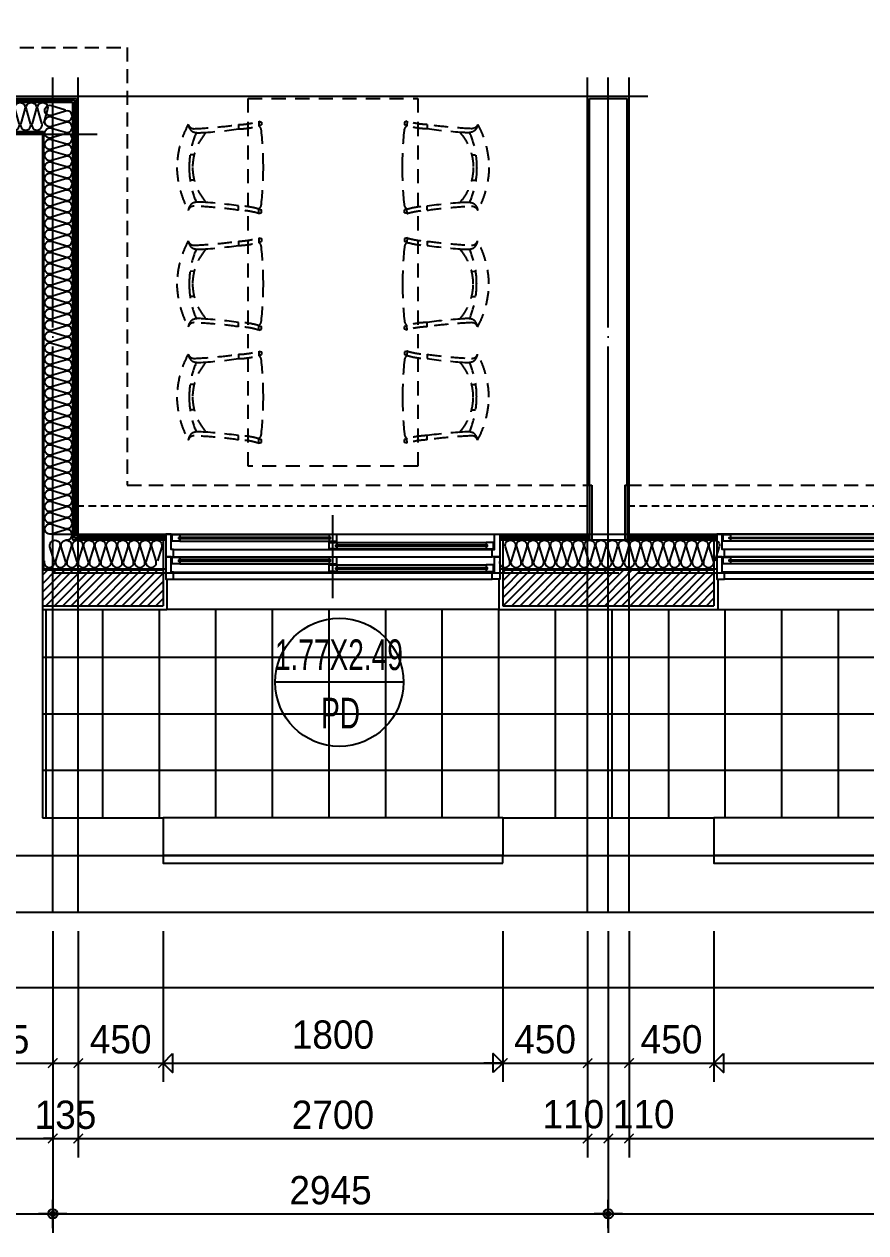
# Model space of a CAD drawing. Header units: millimetres. Extents: x -24416 to 92204, y -190080 to 23760.
# Drawn here: x 21804 to 26266, y -124106 to -117698 of the extents above; entities that cross this region are included whole.
import ezdxf
from ezdxf.enums import TextEntityAlignment as Align

# ---------------------------------------------------------------- set-up
doc = ezdxf.new("R2010")
doc.units = ezdxf.units.MM
doc.header["$LTSCALE"] = 50
for name, pattern in [('AUDIT_D_220706163347-0', [0]), ('CEN', [62, 60, -1, 0, -1]), ('H', [1.3, 0.8, -0.5]), ('HD', [2.5, 1.5, -1]), ('HID', [2.3, 1.5, -0.8])]:
    doc.linetypes.add(name, pattern=pattern)
doc.layers.get('defpoints').update_dxf_attribs({"color": 139})
for name, color, linetype in [('A-창호부호', 4, 'Continuous'), ('A_HAT', 8, 'Continuous'), ('AA-XXXX-DIMS', 7, 'Continuous'), ('ARDM', 7, 'Continuous'), ('CEN_CON', 1, 'CEN'), ('CEN_WALL', 12, 'CEN'), ('CONC', 2, 'Continuous'), ('dan1', 7, 'HID'), ('DIM', 7, 'AUDIT_D_220706163347-0'), ('ELE3_CON', 7, 'Continuous'), ('ELE4', 4, 'Continuous'), ('FIN', 6, 'Continuous'), ('FUR_가구', 8, 'HD'), ('INS', 8, 'Continuous'), ('INSUL', 8, 'Continuous'), ('WAL', 3, 'Continuous'), ('WAL_DRY', 7, 'Continuous'), ('WIN', 4, 'Continuous'), ('X - 단위세대$0$ETC', 6, 'Continuous'), ('바닥타일', 8, 'Continuous'), ('커튼박스', 6, 'Continuous')]:
    doc.layers.add(name, color=color, linetype=linetype)
doc.layers.add('Defpoint', color=135, linetype='Continuous', plot=False)
doc.layers.add('MC', color=135, linetype='Continuous', plot=False)
doc.styles.add('HAUD01', font='Dotum.ttf')
doc.styles.add('맑은고딕', font='malgun.ttf', dxfattribs={"width": 0.9})
doc.dimstyles.new('DIM-50', dxfattribs={"dimscale": 50, "dimtxt": 3, "dimasz": 1, "dimexe": 2, "dimexo": 2, "dimgap": 1, "dimtad": 1, "dimdec": 0, "dimzin": 0, "dimdsep": 46, "dimtxsty": '맑은고딕', "dimblk1": 'DIMDOT', "dimblk2": 'DIMDOT', "dimsah": 1, "dimcen": 0.09, "dimdle": 2, "dimclrd": 7, "dimclre": 7, "dimclrt": 3, "dimadec": 0, "dimazin": 0, "dimtfac": 1, "dimtdec": 0, "dimtix": 1, "dimtmove": 2, "dimatfit": 3, "dimldrblk": 'DIMDOT', "dimfxl": 1, "dimtolj": 1, "dimtzin": 0, "dimarcsym": 0})
doc.dimstyles.new('MCDIM-50', dxfattribs={"dimscale": 50, "dimtxt": 3, "dimasz": 1, "dimexe": 2, "dimexo": 2, "dimgap": 1, "dimtad": 1, "dimdec": 0, "dimzin": 0, "dimdsep": 46, "dimtxsty": '맑은고딕', "dimblk1": 'ARCHTICK', "dimblk2": 'ARCHTICK', "dimsah": 1, "dimcen": 0.09, "dimdle": 2, "dimclrd": 7, "dimclre": 7, "dimclrt": 3, "dimadec": 0, "dimazin": 0, "dimtfac": 1, "dimtdec": 0, "dimtix": 1, "dimtmove": 2, "dimatfit": 3, "dimldrblk": 'ARCHTICK', "dimfxl": 1, "dimtolj": 1, "dimtzin": 0, "dimarcsym": 0})
doc.dimstyles.new('외부100-win', dxfattribs={"dimscale": 50, "dimtxt": 3, "dimasz": 1, "dimexe": 2, "dimexo": 2.5, "dimgap": 1.5, "dimtad": 1, "dimdec": 0, "dimzin": 0, "dimdsep": 46, "dimtxsty": '맑은고딕', "dimblk": 'DO2-2', "dimblk1": 'DO2-2', "dimblk2": 'DIMDOT', "dimcen": 0.09, "dimdle": 2, "dimclrd": 7, "dimclre": 7, "dimclrt": 3, "dimadec": 0, "dimazin": 0, "dimtfac": 1, "dimtdec": 0, "dimtix": 1, "dimtmove": 2, "dimatfit": 3, "dimldrblk": 'DO2-2', "dimfxl": 1, "dimtolj": 1, "dimtzin": 0, "dimarcsym": 0})
pattern_1 = [(45, (-317379.71, -137553.743), (-22.4506403, 22.4506403), [])]

# ---------------------------------------------------------------- blocks, each defined once
blk = doc.blocks.new('A$C4D377245')
at = {"layer": 'A-창호부호'}
blk.add_line((675.4, 345), (14.6, 345), dxfattribs=at)
blk.add_circle((345, 345), 330.4, dxfattribs=at)
blk = doc.blocks.new('WIN_이중창_1800')
at = {"layer": 'Defpoint'}
for p, q in [((-15, 240), (-15, 0)), ((1785, 240), (1785, 0))]:
    blk.add_line(p, q, dxfattribs=at)
at = {"layer": 'WIN'}
blk.add_line((885, -100), (885, 340), dxfattribs=at)
at = {"layer": 'WIN', "color": 8}
for p, q in [((1742, 240), (28, 240)), ((865, 196), (73, 196)), ((1697, 237), (905, 237)), ((1697, 202), (905, 202)), ((1730, 158), (40, 158)), ((865, 161), (73, 161)), ((1730, 120), (40, 120)), ((865, 76), (73, 76)), ((1697, 117), (905, 117)), ((1697, 82), (905, 82)), ((1730, 38), (40, 38)), ((1730, 0), (40, 0)), ((865, 41), (73, 41))]:
    blk.add_line(p, q, dxfattribs=at)
at = {"layer": 'WIN'}
for points in [[(40, 158), (28, 158), (28, 240), (0, 240), (0, 120), (40, 120), (40, 158)], [(73, 175.5), (73, 161), (33, 161), (33, 196), (73, 196), (73, 181.5)], [(905, 216.5), (905, 202), (865, 202), (865, 237), (905, 237), (905, 222.5)], [(865, 175.5), (865, 161), (905, 161), (905, 196), (865, 196), (865, 181.5)], [(1704, 222.5), (1704, 216.5), (898, 216.5), (898, 222.5), (1704, 222.5)], [(1697, 216.5), (1697, 202), (1737, 202), (1737, 237), (1697, 237), (1697, 222.5)], [(1730, 158), (1742, 158), (1742, 240), (1770, 240), (1770, 120), (1730, 120), (1730, 158)], [(872, 181.5), (872, 175.5), (66, 175.5), (66, 181.5), (872, 181.5)], [(40, 38), (28, 38), (28, 120), (0, 120), (0, 0), (40, 0), (40, 38)], [(73, 55.5), (73, 41), (33, 41), (33, 76), (73, 76), (73, 61.5)], [(905, 96.5), (905, 82), (865, 82), (865, 117), (905, 117), (905, 102.5)], [(865, 55.5), (865, 41), (905, 41), (905, 76), (865, 76), (865, 61.5)], [(1704, 102.5), (1704, 96.5), (898, 96.5), (898, 102.5), (1704, 102.5)], [(1697, 96.5), (1697, 82), (1737, 82), (1737, 117), (1697, 117), (1697, 102.5)], [(1730, 38), (1742, 38), (1742, 120), (1770, 120), (1770, 0), (1730, 0), (1730, 38)], [(872, 61.5), (872, 55.5), (66, 55.5), (66, 61.5), (872, 61.5)]]:
    blk.add_lwpolyline(points, dxfattribs=at)
blk = doc.blocks.new('WIN_이중창_3300-2')
at = {"layer": 'Defpoint'}
for p, q in [((-15, 240), (-15, 0)), ((3285, 240), (3285, 0))]:
    blk.add_line(p, q, dxfattribs=at)
at = {"layer": 'WIN'}
for p, q in [((900, -100), (900, 340)), ((2370, -100), (2370, 340))]:
    blk.add_line(p, q, dxfattribs=at)
at = {"layer": 'WIN', "color": 8}
for p, q in [((3242, 240), (28, 240)), ((880, 237), (73, 237)), ((880, 202), (73, 202)), ((2350, 196), (920, 196)), ((3197, 237), (2390, 237)), ((3197, 202), (2390, 202)), ((3230, 158), (40, 158)), ((2350, 161), (920, 161)), ((3230, 120), (40, 120)), ((880, 117), (73, 117)), ((880, 82), (73, 82)), ((2350, 76), (920, 76)), ((3197, 117), (2390, 117)), ((3197, 82), (2390, 82)), ((3230, 38), (40, 38)), ((3230, 0), (40, 0)), ((2350, 41), (920, 41))]:
    blk.add_line(p, q, dxfattribs=at)
at = {"layer": 'WIN'}
for points in [[(40, 158), (28, 158), (28, 240), (0, 240), (0, 120), (40, 120), (40, 158)], [(73, 216.5), (73, 202), (33, 202), (33, 237), (73, 237), (73, 222.5)], [(887, 222.5), (887, 216.5), (66, 216.5), (66, 222.5), (887, 222.5)], [(880, 216.5), (880, 202), (920, 202), (920, 237), (880, 237), (880, 222.5)], [(920, 175.5), (920, 161), (880, 161), (880, 196), (920, 196), (920, 181.5)], [(2390, 216.5), (2390, 202), (2350, 202), (2350, 237), (2390, 237), (2390, 222.5)], [(2350, 175.5), (2350, 161), (2390, 161), (2390, 196), (2350, 196), (2350, 181.5)], [(3204, 222.5), (3204, 216.5), (2383, 216.5), (2383, 222.5), (3204, 222.5)], [(3197, 216.5), (3197, 202), (3237, 202), (3237, 237), (3197, 237), (3197, 222.5)], [(3230, 158), (3242, 158), (3242, 240), (3270, 240), (3270, 120), (3230, 120), (3230, 158)], [(2357, 181.5), (2357, 175.5), (913, 175.5), (913, 181.5), (2357, 181.5)], [(40, 38), (28, 38), (28, 120), (0, 120), (0, 0), (40, 0), (40, 38)], [(73, 96.5), (73, 82), (33, 82), (33, 117), (73, 117), (73, 102.5)], [(887, 102.5), (887, 96.5), (66, 96.5), (66, 102.5), (887, 102.5)], [(880, 96.5), (880, 82), (920, 82), (920, 117), (880, 117), (880, 102.5)], [(920, 55.5), (920, 41), (880, 41), (880, 76), (920, 76), (920, 61.5)], [(2390, 96.5), (2390, 82), (2350, 82), (2350, 117), (2390, 117), (2390, 102.5)], [(2350, 55.5), (2350, 41), (2390, 41), (2390, 76), (2350, 76), (2350, 61.5)], [(3204, 102.5), (3204, 96.5), (2383, 96.5), (2383, 102.5), (3204, 102.5)], [(3197, 96.5), (3197, 82), (3237, 82), (3237, 117), (3197, 117), (3197, 102.5)], [(3230, 38), (3242, 38), (3242, 120), (3270, 120), (3270, 0), (3230, 0), (3230, 38)], [(2357, 61.5), (2357, 55.5), (913, 55.5), (913, 61.5), (2357, 61.5)]]:
    blk.add_lwpolyline(points, dxfattribs=at)
blk = doc.blocks.new('insul1')
blk.add_lwpolyline([(0, 0.25, 1.344031), (0.35, 0.25), (0.2, 0.75, -1.344031), (0.55, 0.75), (0.4, 0.25)], format="xyb")
blk = doc.blocks.new('DongSinsul_1')
at = {"layer": 'INSUL'}
blk.add_lwpolyline([(0, 0.25, 1.34403), (0.35, 0.25), (0.2, 0.75, -1.34403), (0.55, 0.75), (0.4, 0.25)], format="xyb", dxfattribs=at)
blk = doc.blocks.new('식탁-1950x900')
at = {"layer": 'FUR_가구'}
for p, q in [((-393, -121.6), (-379.1, -126)), ((-393, -121.6), (-392.7, -145.4)), ((-379.1, -126), (-379.3, -141)), ((393, -121.6), (379.1, -126)), ((379.1, -126), (379.3, -141)), ((393, -121.6), (392.7, -145.4)), ((-500.1, -139.2), (-499.9, -162.1)), ((-392.7, -144.6), (-379.3, -141)), ((392.7, -144.6), (379.3, -141)), ((500.1, -139.2), (499.9, -162.1)), ((-735.6, -299), (-756.6, -299.2)), ((735.6, -299), (756.6, -299.2)), ((-735.6, -433.1), (-756.6, -432.9)), ((735.6, -433.1), (756.6, -432.9)), ((-500.1, -592.9), (-499.9, -570)), ((500.1, -592.9), (499.9, -570)), ((-393, -610.5), (-392.7, -586.7)), ((-393, -610.5), (-379.1, -606.2)), ((-392.7, -587.5), (-379.3, -591.1)), ((-379.1, -606.2), (-379.3, -591.1)), ((379.1, -606.2), (379.3, -591.1)), ((393, -610.5), (379.1, -606.2)), ((392.7, -587.5), (379.3, -591.1)), ((393, -610.5), (392.7, -586.7)), ((-500.1, -757.1), (-499.9, -780)), ((-393, -739.5), (-379.1, -743.8)), ((-393, -739.5), (-392.7, -763.3)), ((-392.7, -762.5), (-379.3, -758.9)), ((-379.1, -743.8), (-379.3, -758.9)), ((393, -739.5), (379.1, -743.8)), ((379.1, -743.8), (379.3, -758.9)), ((392.7, -762.5), (379.3, -758.9)), ((393, -739.5), (392.7, -763.3)), ((500.1, -757.1), (499.9, -780)), ((-735.6, -916.9), (-756.6, -917.1)), ((735.6, -916.9), (756.6, -917.1)), ((-735.6, -1051), (-756.6, -1050.8)), ((735.6, -1051), (756.6, -1050.8)), ((-500.1, -1210.8), (-499.9, -1187.9)), ((-393, -1228.4), (-392.7, -1204.6)), ((-392.7, -1205.4), (-379.3, -1209)), ((-379.1, -1224), (-379.3, -1209)), ((379.1, -1224), (379.3, -1209)), ((392.7, -1205.4), (379.3, -1209)), ((393, -1228.4), (392.7, -1204.6)), ((500.1, -1210.8), (499.9, -1187.9)), ((-393, -1228.4), (-379.1, -1224)), ((393, -1228.4), (379.1, -1224)), ((-393, -1339.5), (-379.1, -1343.8)), ((-393, -1339.5), (-392.7, -1363.3)), ((-379.1, -1343.8), (-379.3, -1358.9)), ((393, -1339.5), (379.1, -1343.8)), ((379.1, -1343.8), (379.3, -1358.9)), ((393, -1339.5), (392.7, -1363.3)), ((-500.1, -1357.1), (-499.9, -1380)), ((-392.7, -1362.5), (-379.3, -1358.9)), ((392.7, -1362.5), (379.3, -1358.9)), ((500.1, -1357.1), (499.9, -1380)), ((-735.6, -1516.9), (-756.6, -1517.1)), ((735.6, -1516.9), (756.6, -1517.1)), ((-735.6, -1651), (-756.6, -1650.8)), ((735.6, -1651), (756.6, -1650.8)), ((-500.1, -1810.8), (-499.9, -1787.9)), ((500.1, -1810.8), (499.9, -1787.9)), ((-393, -1828.4), (-392.7, -1804.6)), ((-393, -1828.4), (-379.1, -1824)), ((-392.7, -1805.4), (-379.3, -1809)), ((-379.1, -1824), (-379.3, -1809)), ((379.1, -1824), (379.3, -1809)), ((393, -1828.4), (379.1, -1824)), ((392.7, -1805.4), (379.3, -1809)), ((393, -1828.4), (392.7, -1804.6))]:
    blk.add_line(p, q, dxfattribs=at)
blk.add_lwpolyline([(-450, 0), (450, 0), (450, -1950), (-450, -1950)], close=True, dxfattribs=at)
for centre, radius, start, end in [((-510.6, 259.9), 399.2, 271.50557, 287.13357), ((-324.7, -376.8), 502.7, 151.61301, 178.77221), ((-735.8, -128.1), 32.7, 197.29847, 270.53959), ((-715.5, -133.6), 51.6, 184.73657, 233.96327), ((-301.1, -364.6), 460.9, 156.58558, 180.17751), ((-711.1, -94), 88.5, 246.80527, 277.25757), ((-464.2, -367.5), 279.9, 137.91521, 179.69623), ((-839.2, 2261.8), 2424.8, 272.45149, 278.03657), ((-839.2, 2261.8), 2447.5, 273.26257, 277.96657), ((-510.6, 259.9), 422.1, 271.45157, 286.22903), ((-411.8, -172), 32.7, 1.98952, 54.31967), ((-2602.4, -386.7), 2233.9, 0.5286, 5.54351), ((-324.7, -355.3), 502.7, 181.22779, 208.38699), ((-301.1, -367.5), 460.9, 179.82249, 203.41442), ((-464.2, -364.6), 279.9, 180.30377, 222.08479), ((-2602.4, -345.5), 2233.9, 354.45649, 359.4714), ((-735.8, -604), 32.7, 89.46041, 162.70153), ((-715.5, -598.6), 51.6, 126.03673, 175.26343), ((-711.1, -638.2), 88.5, 82.74243, 113.19473), ((-839.2, -2993.9), 2424.8, 81.96343, 87.54851), ((-839.2, -2993.9), 2447.5, 82.03343, 86.73743), ((-510.6, -992), 422.1, 73.77097, 88.54843), ((-411.8, -560.1), 32.7, 305.68033, 358.01048), ((-510.6, -992), 399.2, 72.86643, 88.49443), ((-324.7, -994.7), 502.7, 151.61301, 178.77221), ((-735.8, -746), 32.7, 197.29847, 270.53959), ((-715.5, -751.4), 51.6, 184.73657, 233.96327), ((-839.2, 1643.9), 2424.8, 272.45149, 278.03657), ((-510.6, -358), 399.2, 271.50557, 287.13357), ((-510.6, -358), 422.1, 271.45157, 286.22903), ((-411.8, -789.9), 32.7, 1.98952, 54.31967), ((-301.1, -982.5), 460.9, 156.58558, 180.17751), ((-711.1, -711.8), 88.5, 246.80527, 277.25757), ((-464.2, -985.4), 279.9, 137.91521, 179.69623), ((-839.2, 1643.9), 2447.5, 273.26257, 277.96657), ((-2602.4, -1004.5), 2233.9, 0.5286, 5.54351), ((-324.7, -973.2), 502.7, 181.22779, 208.38699), ((-301.1, -985.4), 460.9, 179.82249, 203.41442), ((-464.2, -982.5), 279.9, 180.30377, 222.08479), ((-2602.4, -963.3), 2233.9, 354.45649, 359.4714), ((-735.8, -1221.9), 32.7, 89.46041, 162.70153), ((-715.5, -1216.4), 51.6, 126.03673, 175.26343), ((-711.1, -1256), 88.5, 82.74243, 113.19473), ((-839.2, -3611.8), 2424.8, 81.96343, 87.54851), ((-839.2, -3611.8), 2447.5, 82.03343, 86.73743), ((-510.6, -1609.9), 399.2, 72.86643, 88.49443), ((-510.6, -1609.9), 422.1, 73.77097, 88.54843), ((-411.8, -1178), 32.7, 305.68033, 358.01048), ((-510.6, -958), 399.2, 271.50557, 287.13357), ((-324.7, -1594.7), 502.7, 151.61301, 178.77221), ((-735.8, -1346), 32.7, 197.29847, 270.53959), ((-715.5, -1351.4), 51.6, 184.73657, 233.96327), ((-301.1, -1582.5), 460.9, 156.58558, 180.17751), ((-711.1, -1311.8), 88.5, 246.80527, 277.25757), ((-464.2, -1585.4), 279.9, 137.91521, 179.69623), ((-839.2, 1043.9), 2424.8, 272.45149, 278.03657), ((-839.2, 1043.9), 2447.5, 273.26257, 277.96657), ((-510.6, -958), 422.1, 271.45157, 286.22903), ((-411.8, -1389.9), 32.7, 1.98952, 54.31967), ((-2602.4, -1604.5), 2233.9, 0.5286, 5.54351), ((-324.7, -1573.2), 502.7, 181.22779, 208.38699), ((-301.1, -1585.4), 460.9, 179.82249, 203.41442), ((-464.2, -1582.5), 279.9, 180.30377, 222.08479), ((-2602.4, -1563.3), 2233.9, 354.45649, 359.4714), ((-735.8, -1821.9), 32.7, 89.46041, 162.70153), ((-715.5, -1816.4), 51.6, 126.03673, 175.26343), ((-711.1, -1856), 88.5, 82.74243, 113.19473), ((-839.2, -4211.8), 2424.8, 81.96343, 87.54851), ((-839.2, -4211.8), 2447.5, 82.03343, 86.73743), ((-510.6, -2209.9), 422.1, 73.77097, 88.54843), ((-411.8, -1778), 32.7, 305.68033, 358.01048), ((-510.6, -2209.9), 399.2, 72.86643, 88.49443)]:
    blk.add_arc(centre, radius, start, end, dxfattribs=at)
at = {"layer": 'FUR_가구', "extrusion": (0, 0, -1)}
for centre, major_axis, start_param, end_param in [((510.6, 259.9), (-391.6, 77.3), 4.543868, 4.816628), ((2602.4, -386.7), (-1579.6, 1579.6), 5.507013, 5.59454), ((411.8, -172), (-23.1, 23.1), 5.532511, 6.445844), ((510.6, 259.9), (-418.1, 57.7), 4.600712, 4.858628), ((839.2, 2261.8), (261.2, 2433.5), 3.0916, 3.173701), ((839.2, 2261.8), (308.9, 2405.1), 3.056625, 3.154103), ((464.2, -367.5), (197.9, 197.9), 0.05088, 0.780096), ((711.1, -94), (-62.6, 62.6), 3.522166, 4.053659), ((301.1, -364.6), (447.5, 110.4), -0.166893, 0.244864), ((735.8, -128.1), (-23.1, 23.1), 2.65811, 3.936408), ((715.5, -133.6), (-36.5, 36.5), 2.438863, 3.298031), ((324.7, -376.8), (355.5, 355.5), 0.289952, 0.763969), ((2602.4, -345.5), (-114, 2231), 4.666674, 4.7542), ((464.2, -364.6), (197.9, 197.9), 0.7907, 1.519916), ((301.1, -367.5), (-450.7, 96.7), 2.927084, 3.338841), ((324.7, -355.3), (-355.5, 355.5), 2.377624, 2.851641), ((411.8, -560.1), (-23.1, 23.1), 4.54973, 5.463063), ((510.6, -992), (410.7, 97.2), 4.661547, 4.919462), ((839.2, -2993.9), (-321.8, 2426.3), -0.007165, 0.074936), ((839.2, -2993.9), (-242.6, 2412.6), -0.040038, 0.05744), ((711.1, -638.2), (62.6, 62.6), -0.912067, -0.380574), ((735.8, -604), (23.1, 23.1), -0.794816, 0.483483), ((715.5, -598.6), (-36.5, 36.5), 1.414358, 2.273526), ((510.6, -992), (392, 75.2), 4.602977, 4.875737)]:
    blk.add_ellipse(centre, major_axis=major_axis, ratio=1, start_param=start_param, end_param=end_param, dxfattribs=at)
at = {"layer": 'FUR_가구'}
for centre, major_axis, start_param, end_param in [((411.8, -789.9), (23.1, 23.1), 1.408137, 2.321471), ((510.6, -358), (-410.7, 97.2), 1.519954, 1.777869), ((510.6, -358), (-392, 75.2), 1.461384, 1.734144), ((839.2, 1643.9), (242.6, 2412.6), 3.101555, 3.199033), ((735.8, -746), (-23.1, 23.1), 2.346777, 3.625076), ((715.5, -751.4), (36.5, 36.5), 4.55595, 5.415118), ((324.7, -994.7), (355.5, 355.5), 5.519216, 5.993234), ((2602.4, -1004.5), (114, 2231), 1.525081, 1.612608), ((839.2, 1643.9), (321.8, 2426.3), 3.134428, 3.216528), ((464.2, -985.4), (-197.9, 197.9), 3.932293, 4.661509), ((711.1, -711.8), (-62.6, 62.6), 2.229526, 2.761019), ((301.1, -982.5), (450.7, 96.7), -0.214508, 0.197248), ((2602.4, -963.3), (1579.6, 1579.6), 2.36542, 2.452947), ((464.2, -982.5), (-197.9, 197.9), 3.192473, 3.921689), ((301.1, -985.4), (-447.5, 110.4), 2.9747, 3.386457), ((324.7, -973.2), (-355.5, 355.5), 3.431544, 3.905562), ((411.8, -1178), (23.1, 23.1), 2.390918, 3.304252), ((510.6, -1609.9), (418.1, 57.7), 1.45912, 1.717035), ((510.6, -1609.9), (391.6, 77.3), 1.402276, 1.675036), ((839.2, -3611.8), (-261.2, 2433.5), -0.049992, 0.032108), ((839.2, -3611.8), (-308.9, 2405.1), -0.084967, 0.012511), ((711.1, -1256), (62.6, 62.6), 0.380574, 0.912067), ((735.8, -1221.9), (23.1, 23.1), 5.799702, 7.078001), ((715.5, -1216.4), (36.5, 36.5), 5.580456, 6.439624), ((510.6, -958), (-392, 75.2), 1.461384, 1.734144), ((2602.4, -1604.5), (114, 2231), 1.525081, 1.612608), ((411.8, -1389.9), (23.1, 23.1), 1.408137, 2.321471), ((510.6, -958), (-410.7, 97.2), 1.519954, 1.777869), ((839.2, 1043.9), (321.8, 2426.3), 3.134428, 3.216528), ((839.2, 1043.9), (242.6, 2412.6), 3.101555, 3.199033), ((464.2, -1585.4), (-197.9, 197.9), 3.932293, 4.661509), ((711.1, -1311.8), (-62.6, 62.6), 2.229526, 2.761019), ((301.1, -1582.5), (450.7, 96.7), -0.214508, 0.197248), ((735.8, -1346), (-23.1, 23.1), 2.346777, 3.625076), ((715.5, -1351.4), (36.5, 36.5), 4.55595, 5.415118), ((324.7, -1594.7), (355.5, 355.5), 5.519216, 5.993234), ((2602.4, -1563.3), (1579.6, 1579.6), 2.36542, 2.452947), ((464.2, -1582.5), (-197.9, 197.9), 3.192473, 3.921689), ((301.1, -1585.4), (-447.5, 110.4), 2.9747, 3.386457), ((324.7, -1573.2), (-355.5, 355.5), 3.431544, 3.905562), ((411.8, -1778), (23.1, 23.1), 2.390918, 3.304252), ((510.6, -2209.9), (418.1, 57.7), 1.45912, 1.717035), ((839.2, -4211.8), (-261.2, 2433.5), -0.049992, 0.032108), ((839.2, -4211.8), (-308.9, 2405.1), -0.084967, 0.012511), ((711.1, -1856), (62.6, 62.6), 0.380574, 0.912067), ((735.8, -1821.9), (23.1, 23.1), 5.799702, 7.078001), ((715.5, -1816.4), (36.5, 36.5), 5.580456, 6.439624), ((510.6, -2209.9), (391.6, 77.3), 1.402276, 1.675036)]:
    blk.add_ellipse(centre, major_axis=major_axis, ratio=1, start_param=start_param, end_param=end_param, dxfattribs=at)
blk = doc.blocks.new('U-121A(기본)', base_point=(-97042.6, -98978.4))
at = {"layer": 'A_HAT'}
h = blk.add_hatch(dxfattribs=at)
h.set_pattern_fill('ANSI31', color=256, scale=10, style=0)
h.set_pattern_definition(pattern_1)
h.paths.add_polyline_path([(-108307.6, -97463.4), (-108307.6, -97653.4), (-107667.6, -97653.4), (-107667.6, -97463.4)])
h = blk.add_hatch(dxfattribs=at)
h.set_pattern_fill('ANSI31', color=256, scale=10, style=0)
h.set_pattern_definition(pattern_1)
h.paths.add_polyline_path([(-105307.6, -97463.4), (-105867.6, -97463.4), (-105867.6, -97653.4), (-105307.6, -97653.4)])
h.paths.add_polyline_path([(-104747.6, -97463.4), (-105307.6, -97463.4), (-105307.6, -97653.4), (-104747.6, -97653.4)])
at = {"layer": '바닥타일'}
h = blk.add_hatch(dxfattribs=at)
h.set_pattern_fill('_USER', color=256, scale=300, double=1, pattern_type=0)
h.set_pattern_definition([(0, (-317379.7, -137553.74), (0, 300), []), (90, (-317379.7, -137553.74), (-300, 2e-14), [])])
h.paths.add_polyline_path([(-98952.6, -98778.4), (-98952.6, -97498.4), (-100597.6, -97498.4), (-100597.6, -97673.4), (-108307.6, -97673.4), (-108307.6, -98778.4)])
at = {"layer": 'CEN_CON'}
for p, q in [((-105307.6, -99278.4), (-105307.6, -94853.4)), ((-111072.6, -98978.4), (-96437.6, -98978.4))]:
    blk.add_line(p, q, dxfattribs=at)
at = {"layer": 'CEN_WALL'}
for p, q in [((-108252.6, -99278.4), (-108252.6, -94853.4)), ((-111672.6, -95153.4), (-108017.6, -95153.4)), ((-108252.6, -97478.4), (-100677.6, -97478.4))]:
    blk.add_line(p, q, dxfattribs=at)
at = {"layer": 'CONC'}
for p, q in [((-105407.6, -97013.4), (-105407.6, -94963.4)), ((-105407.6, -94963.4), (-105207.6, -94963.4)), ((-105207.6, -97013.4), (-105207.6, -94963.4)), ((-108827.6, -95143.4), (-108307.6, -95143.4)), ((-108307.6, -95143.4), (-108307.6, -98778.4)), ((-105407.6, -97013.4), (-105394.6, -97013.4)), ((-105394.6, -97013.4), (-105394.6, -97303.4)), ((-105220.6, -97013.4), (-105220.6, -97303.4)), ((-105220.6, -97013.4), (-105207.6, -97013.4)), ((-105394.6, -97303.4), (-105220.6, -97303.4)), ((-108307.6, -98778.4), (-107667.6, -98778.4)), ((-107667.6, -98778.4), (-107667.6, -98978.4)), ((-105867.6, -98778.4), (-104747.6, -98778.4)), ((-105867.6, -98778.4), (-105867.6, -98978.4)), ((-104747.6, -98778.4), (-104747.6, -98978.4)), ((-108507.6, -98978.4), (-107667.6, -98978.4)), ((-105867.6, -98978.4), (-104747.6, -98978.4))]:
    blk.add_line(p, q, dxfattribs=at)
at = {"layer": 'dan1'}
for points in [[(-111647.6, -94693.4), (-107857.6, -94693.4), (-107857.6, -97013.4), (-105407.6, -97013.4)], [(-105207.6, -97013.4), (-101257.6, -97013.4), (-101257.6, -96838.4), (-100987.6, -96838.4)]]:
    blk.add_lwpolyline(points, dxfattribs=at)
at = {"layer": 'ELE3_CON'}
for p, q in [((-105867.6, -98778.4), (-107667.6, -98778.4)), ((-101447.6, -98778.4), (-104747.6, -98778.4))]:
    blk.add_line(p, q, dxfattribs=at)
at = {"layer": 'ELE4'}
for p, q in [((-105887.6, -97673.4), (-107647.6, -97673.4)), ((-104727.6, -97673.4), (-101467.6, -97673.4))]:
    blk.add_line(p, q, dxfattribs=at)
at = {"layer": 'FIN'}
for p, q in [((-107647.6, -97513.4), (-107647.6, -97673.4)), ((-105887.6, -97513.4), (-105887.6, -97673.4)), ((-104727.6, -97513.4), (-104727.6, -97673.4)), ((-108307.6, -97673.4), (-107647.6, -97673.4)), ((-105887.6, -97673.4), (-104727.6, -97673.4))]:
    blk.add_line(p, q, dxfattribs=at)
at = {"layer": 'INS'}
for p, q in [((-108842.6, -94983.4), (-108252.6, -94983.4)), ((-108252.6, -94983.4), (-108147.6, -94983.4)), ((-108147.6, -94983.4), (-108147.6, -97303.4)), ((-108842.6, -95138.4), (-108302.6, -95138.4)), ((-108302.6, -95138.4), (-108302.6, -97458.4)), ((-105407.6, -97013.4), (-105407.6, -97303.4)), ((-105207.6, -97013.4), (-105207.6, -97303.4)), ((-108147.6, -97303.4), (-107652.6, -97303.4)), ((-105882.6, -97303.4), (-105407.6, -97303.4)), ((-105407.6, -97303.4), (-105394.6, -97303.4)), ((-105207.6, -97303.4), (-105220.6, -97303.4)), ((-105207.6, -97303.4), (-104732.6, -97303.4)), ((-108302.6, -97458.4), (-107652.6, -97458.4)), ((-105882.6, -97458.4), (-104732.6, -97458.4))]:
    blk.add_line(p, q, dxfattribs=at)
at = {"layer": 'MC'}
for p, q in [((-108117.6, -99278.4), (-108117.6, -94853.4)), ((-105417.6, -99278.4), (-105417.6, -94853.4)), ((-105197.6, -99278.4), (-105197.6, -94853.4)), ((-105097.6, -94953.4), (-111072.6, -94953.4)), ((-108252.6, -97273.4), (-100677.6, -97273.4))]:
    blk.add_line(p, q, dxfattribs=at)
at = {"layer": 'WAL'}
for p, q in [((-108307.6, -97463.4), (-107667.6, -97463.4)), ((-107667.6, -97463.4), (-107667.6, -97653.4)), ((-105867.6, -97463.4), (-104747.6, -97463.4)), ((-105867.6, -97463.4), (-105867.6, -97653.4)), ((-104747.6, -97463.4), (-104747.6, -97653.4)), ((-108307.6, -97653.4), (-107667.6, -97653.4)), ((-105867.6, -97653.4), (-104747.6, -97653.4))]:
    blk.add_line(p, q, dxfattribs=at)
at = {"layer": 'WAL_DRY'}
for p, q in [((-108842.6, -94963.4), (-108127.6, -94963.4)), ((-108127.6, -94963.4), (-108127.6, -97283.4)), ((-108842.6, -94973.4), (-108137.6, -94973.4)), ((-108137.6, -94973.4), (-108137.6, -97293.4)), ((-108137.6, -97293.4), (-107652.6, -97293.4)), ((-108127.6, -97283.4), (-107652.6, -97283.4)), ((-105882.6, -97283.4), (-105407.6, -97283.4)), ((-105882.6, -97293.4), (-105407.6, -97293.4)), ((-105207.6, -97283.4), (-104732.6, -97283.4)), ((-105207.6, -97293.4), (-104732.6, -97293.4))]:
    blk.add_line(p, q, dxfattribs=at)
at = {"layer": 'X - 단위세대$0$ETC'}
for points in [[(-105867.6, -99018.4), (-105867.6, -98978.4), (-107667.6, -98978.4), (-107667.6, -99018.4), (-105867.6, -99018.4)], [(-101447.6, -99018.4), (-101447.6, -98978.4), (-104747.6, -98978.4), (-104747.6, -99018.4), (-101447.6, -99018.4)]]:
    blk.add_lwpolyline(points, dxfattribs=at)
at = {"layer": '커튼박스', "linetype": 'H'}
for p, q in [((-108127.6, -97123.4), (-105407.6, -97123.4)), ((-105207.6, -97123.4), (-100987.6, -97123.4))]:
    blk.add_line(p, q, dxfattribs=at)
at = {"layer": 'FUR_가구'}
blk.add_blockref('식탁-1950x900', (-106767.6, -94963.4), dxfattribs=at)
at = {"layer": 'INS', "xscale": 150.0000000000002, "yscale": 150.0000000000002, "zscale": 150.0000000000002, "rotation": 90, "row_count": 1, "column_count": 38, "row_spacing": -4.733165431326071e-30, "column_spacing": 60.00000000000009}
blk.add_blockref('insul1', (-108147.6, -97303.4), dxfattribs=at)
at = {"layer": 'INS', "xscale": 150, "yscale": 150, "zscale": 150, "row_count": 1, "row_spacing": 0, "column_spacing": 60}
for p, column_count in [((-108297.6, -97453.4), 10), ((-105882.6, -97453.4), 19)]:
    blk.add_blockref('insul1', p, dxfattribs=dict(at, column_count=column_count))
at = {"layer": 'INSUL', "xscale": 150, "yscale": 150, "zscale": 150, "row_count": 1, "column_count": 9, "row_spacing": 1, "column_spacing": 60}
blk.add_blockref('DongSinsul_1', (-108842.6, -95133.4), dxfattribs=at)
at = {"layer": 'WIN', "xscale": -1}
blk.add_blockref('WIN_이중창_1800', (-105882.6, -97513.4), dxfattribs=at)
at = {"layer": 'WIN'}
blk.add_blockref('WIN_이중창_3300-2', (-104732.6, -97513.4), dxfattribs=at)
blk = doc.blocks.new('_ArchTick')
at = {"color": 0, "linetype": 'ByBlock', "const_width": 0.15}
blk.add_lwpolyline([(-0.5, -0.5), (0.5, 0.5)], dxfattribs=at)
blk = doc.blocks.new('*D150')
at = {"layer": 'defpoints', "color": 0, "linetype": 'ByBlock', "transparency": 16777216}
for p in [(21380.6, -146165.9), (21955.6, -146165.9), (21955.6, -146965.9)]:
    blk.add_point(p, dxfattribs=at)
at = {"layer": 'DIM', "color": 7, "linetype": 'ByBlock', "lineweight": -2, "transparency": 16777216}
for p, q in [((21380.6, -146265.9), (21380.6, -147065.9)), ((21955.6, -146265.9), (21955.6, -147065.9)), ((21280.6, -146965.9), (22055.6, -146965.9))]:
    blk.add_line(p, q, dxfattribs=at)
at = {"layer": 'DIM', "color": 7, "linetype": 'ByBlock', "lineweight": -2, "transparency": 16777216, "xscale": 50, "yscale": 50, "zscale": 50, "rotation": 180}
blk.add_blockref('_ArchTick', (21380.6, -146965.9), dxfattribs=at)
at = {"layer": 'DIM', "color": 7, "linetype": 'ByBlock', "lineweight": -2, "transparency": 16777216, "xscale": 50, "yscale": 50, "zscale": 50}
blk.add_blockref('_ArchTick', (21955.6, -146965.9), dxfattribs=at)
at = {"layer": 'DIM', "color": 3, "linetype": 'ByBlock', "transparency": 16777216, "insert": (21668.1, -146840.8), "char_height": 150, "attachment_point": 5, "style": 'HAUD01'}
blk.add_mtext('\\A1;575', dxfattribs=at)
blk = doc.blocks.new('DIMDOT')
at = {"layer": 'AA-XXXX-DIMS'}
for p, q in [((0, -1.5), (0, 1.5)), ((-1.5, 0), (1.5, 0))]:
    blk.add_line(p, q, dxfattribs=at)
for radius in [0.5, 0.25]:
    blk.add_circle((0, 0), radius, dxfattribs=at)
blk = doc.blocks.new('*D704')
at = {"layer": 'defpoints', "color": 0, "transparency": 16777216}
for p in [(19135.6, -146165.9), (21955.6, -146165.9), (21955.6, -147765.9)]:
    blk.add_point(p, dxfattribs=at)
at = {"layer": 'DIM', "color": 7, "lineweight": -2, "transparency": 16777216}
for p, q in [((19135.6, -146265.9), (19135.6, -147865.9)), ((21955.6, -146265.9), (21955.6, -147865.9)), ((19185.6, -147765.9), (21905.6, -147765.9))]:
    blk.add_line(p, q, dxfattribs=at)
at = {"layer": 'DIM', "color": 7, "lineweight": -2, "transparency": 16777216, "xscale": 50, "yscale": 50, "zscale": 50, "rotation": 180}
blk.add_blockref('DIMDOT', (19135.6, -147765.9), dxfattribs=at)
at = {"layer": 'DIM', "color": 7, "lineweight": -2, "transparency": 16777216, "xscale": 50, "yscale": 50, "zscale": 50}
blk.add_blockref('DIMDOT', (21955.6, -147765.9), dxfattribs=at)
at = {"layer": 'DIM', "color": 3, "transparency": 16777216, "insert": (20545.6, -147640.8), "char_height": 150, "attachment_point": 5, "style": 'HAUD01'}
blk.add_mtext('\\A1;2820', dxfattribs=at)
blk = doc.blocks.new('*D705')
at = {"layer": 'defpoints', "color": 0, "transparency": 16777216}
for p in [(21955.6, -146165.9), (24900.6, -146165.9), (24900.6, -147765.9)]:
    blk.add_point(p, dxfattribs=at)
at = {"layer": 'DIM', "color": 7, "lineweight": -2, "transparency": 16777216}
for p, q in [((21955.6, -146265.9), (21955.6, -147865.9)), ((24900.6, -146265.9), (24900.6, -147865.9)), ((22005.6, -147765.9), (24850.6, -147765.9))]:
    blk.add_line(p, q, dxfattribs=at)
at = {"layer": 'DIM', "color": 7, "lineweight": -2, "transparency": 16777216, "xscale": 50, "yscale": 50, "zscale": 50, "rotation": 180}
blk.add_blockref('DIMDOT', (21955.6, -147765.9), dxfattribs=at)
at = {"layer": 'DIM', "color": 7, "lineweight": -2, "transparency": 16777216, "xscale": 50, "yscale": 50, "zscale": 50}
blk.add_blockref('DIMDOT', (24900.6, -147765.9), dxfattribs=at)
at = {"layer": 'DIM', "color": 3, "transparency": 16777216, "insert": (23428.1, -147640.8), "char_height": 150, "attachment_point": 5, "style": 'HAUD01'}
blk.add_mtext('\\A1;2945', dxfattribs=at)
blk = doc.blocks.new('*D706')
at = {"layer": 'defpoints', "color": 0, "transparency": 16777216}
for p in [(24900.6, -146165.9), (29320.6, -146165.9), (29320.6, -147765.9)]:
    blk.add_point(p, dxfattribs=at)
at = {"layer": 'DIM', "color": 7, "lineweight": -2, "transparency": 16777216}
for p, q in [((24900.6, -146265.9), (24900.6, -147865.9)), ((29320.6, -146265.9), (29320.6, -147865.9)), ((24950.6, -147765.9), (29270.6, -147765.9))]:
    blk.add_line(p, q, dxfattribs=at)
at = {"layer": 'DIM', "color": 7, "lineweight": -2, "transparency": 16777216, "xscale": 50, "yscale": 50, "zscale": 50, "rotation": 180}
blk.add_blockref('DIMDOT', (24900.6, -147765.9), dxfattribs=at)
at = {"layer": 'DIM', "color": 7, "lineweight": -2, "transparency": 16777216, "xscale": 50, "yscale": 50, "zscale": 50}
blk.add_blockref('DIMDOT', (29320.6, -147765.9), dxfattribs=at)
at = {"layer": 'DIM', "color": 3, "transparency": 16777216, "insert": (27110.6, -147640.8), "char_height": 150, "attachment_point": 5, "style": 'HAUD01'}
blk.add_mtext('\\A1;4420', dxfattribs=at)
blk = doc.blocks.new('*D718')
at = {"layer": 'defpoints', "color": 0, "linetype": 'ByBlock', "transparency": 16777216}
for p in [(21955.6, -146165.9), (22090.6, -146165.9), (22090.6, -147365.9)]:
    blk.add_point(p, dxfattribs=at)
at = {"layer": 'DIM', "color": 7, "linetype": 'ByBlock', "lineweight": -2, "transparency": 16777216}
for p, q in [((21955.6, -146265.9), (21955.6, -147465.9)), ((22090.6, -146265.9), (22090.6, -147465.9)), ((21955.6, -147365.9), (21905.6, -147365.9)), ((21955.6, -147365.9), (22090.6, -147365.9)), ((22090.6, -147365.9), (22140.6, -147365.9))]:
    blk.add_line(p, q, dxfattribs=at)
at = {"layer": 'DIM', "color": 7, "linetype": 'ByBlock', "lineweight": -2, "transparency": 16777216, "xscale": 50, "yscale": 50, "zscale": 50}
blk.add_blockref('_ArchTick', (21955.6, -147365.9), dxfattribs=at)
at = {"layer": 'DIM', "color": 7, "linetype": 'ByBlock', "lineweight": -2, "transparency": 16777216, "xscale": 50, "yscale": 50, "zscale": 50, "rotation": 180}
blk.add_blockref('_ArchTick', (22090.6, -147365.9), dxfattribs=at)
at = {"layer": 'DIM', "color": 3, "linetype": 'ByBlock', "transparency": 16777216, "insert": (22023.1, -147240.8), "char_height": 150, "attachment_point": 5, "style": 'HAUD01'}
blk.add_mtext('\\A1;135', dxfattribs=at)
blk = doc.blocks.new('*D719')
at = {"layer": 'defpoints', "color": 0, "linetype": 'ByBlock', "transparency": 16777216}
for p in [(22090.6, -146165.9), (24790.6, -146165.9), (24790.6, -147365.9)]:
    blk.add_point(p, dxfattribs=at)
at = {"layer": 'DIM', "color": 7, "linetype": 'ByBlock', "lineweight": -2, "transparency": 16777216}
for p, q in [((22090.6, -146265.9), (22090.6, -147465.9)), ((24790.6, -146265.9), (24790.6, -147465.9)), ((21990.6, -147365.9), (24890.6, -147365.9))]:
    blk.add_line(p, q, dxfattribs=at)
at = {"layer": 'DIM', "color": 7, "linetype": 'ByBlock', "lineweight": -2, "transparency": 16777216, "xscale": 50, "yscale": 50, "zscale": 50, "rotation": 180}
blk.add_blockref('_ArchTick', (22090.6, -147365.9), dxfattribs=at)
at = {"layer": 'DIM', "color": 7, "linetype": 'ByBlock', "lineweight": -2, "transparency": 16777216, "xscale": 50, "yscale": 50, "zscale": 50}
blk.add_blockref('_ArchTick', (24790.6, -147365.9), dxfattribs=at)
at = {"layer": 'DIM', "color": 3, "linetype": 'ByBlock', "transparency": 16777216, "insert": (23440.6, -147240.8), "char_height": 150, "attachment_point": 5, "style": 'HAUD01'}
blk.add_mtext('\\A1;2700', dxfattribs=at)
blk = doc.blocks.new('*D720')
at = {"layer": 'defpoints', "color": 0, "linetype": 'ByBlock', "transparency": 16777216}
for p in [(24790.6, -146165.9), (24900.6, -146165.9), (24900.6, -147365.9)]:
    blk.add_point(p, dxfattribs=at)
at = {"layer": 'DIM', "color": 7, "linetype": 'ByBlock', "lineweight": -2, "transparency": 16777216}
for p, q in [((24790.6, -146265.9), (24790.6, -147465.9)), ((24900.6, -146265.9), (24900.6, -147465.9)), ((24690.6, -147365.9), (25000.6, -147365.9))]:
    blk.add_line(p, q, dxfattribs=at)
at = {"layer": 'DIM', "color": 7, "linetype": 'ByBlock', "lineweight": -2, "transparency": 16777216, "xscale": 50, "yscale": 50, "zscale": 50, "rotation": 180}
blk.add_blockref('_ArchTick', (24790.6, -147365.9), dxfattribs=at)
at = {"layer": 'DIM', "color": 7, "linetype": 'ByBlock', "lineweight": -2, "transparency": 16777216, "xscale": 50, "yscale": 50, "zscale": 50}
blk.add_blockref('_ArchTick', (24900.6, -147365.9), dxfattribs=at)
at = {"layer": 'DIM', "color": 3, "linetype": 'ByBlock', "transparency": 16777216, "insert": (24715, -147238), "char_height": 150, "attachment_point": 5, "style": 'HAUD01'}
blk.add_mtext('\\A1;110', dxfattribs=at)
blk = doc.blocks.new('*D721')
at = {"layer": 'defpoints', "color": 0, "linetype": 'ByBlock', "transparency": 16777216}
for p in [(24900.6, -146165.9), (25010.6, -146165.9), (25010.6, -147365.9)]:
    blk.add_point(p, dxfattribs=at)
at = {"layer": 'DIM', "color": 7, "linetype": 'ByBlock', "lineweight": -2, "transparency": 16777216}
for p, q in [((24900.6, -146265.9), (24900.6, -147465.9)), ((25010.6, -146265.9), (25010.6, -147465.9)), ((24800.6, -147365.9), (25110.6, -147365.9))]:
    blk.add_line(p, q, dxfattribs=at)
at = {"layer": 'DIM', "color": 7, "linetype": 'ByBlock', "lineweight": -2, "transparency": 16777216, "xscale": 50, "yscale": 50, "zscale": 50, "rotation": 180}
blk.add_blockref('_ArchTick', (24900.6, -147365.9), dxfattribs=at)
at = {"layer": 'DIM', "color": 7, "linetype": 'ByBlock', "lineweight": -2, "transparency": 16777216, "xscale": 50, "yscale": 50, "zscale": 50}
blk.add_blockref('_ArchTick', (25010.6, -147365.9), dxfattribs=at)
at = {"layer": 'DIM', "color": 3, "linetype": 'ByBlock', "transparency": 16777216, "insert": (25088.1, -147238), "char_height": 150, "attachment_point": 5, "style": 'HAUD01'}
blk.add_mtext('\\A1;110', dxfattribs=at)
blk = doc.blocks.new('*D722')
at = {"layer": 'defpoints', "color": 0, "linetype": 'ByBlock', "transparency": 16777216}
for p in [(25010.6, -146165.9), (29210.6, -146165.9), (29210.6, -147365.9)]:
    blk.add_point(p, dxfattribs=at)
at = {"layer": 'DIM', "color": 7, "linetype": 'ByBlock', "lineweight": -2, "transparency": 16777216}
for p, q in [((25010.6, -146265.9), (25010.6, -147465.9)), ((29210.6, -146265.9), (29210.6, -147465.9)), ((24910.6, -147365.9), (29310.6, -147365.9))]:
    blk.add_line(p, q, dxfattribs=at)
at = {"layer": 'DIM', "color": 7, "linetype": 'ByBlock', "lineweight": -2, "transparency": 16777216, "xscale": 50, "yscale": 50, "zscale": 50, "rotation": 180}
blk.add_blockref('_ArchTick', (25010.6, -147365.9), dxfattribs=at)
at = {"layer": 'DIM', "color": 7, "linetype": 'ByBlock', "lineweight": -2, "transparency": 16777216, "xscale": 50, "yscale": 50, "zscale": 50}
blk.add_blockref('_ArchTick', (29210.6, -147365.9), dxfattribs=at)
at = {"layer": 'DIM', "color": 3, "linetype": 'ByBlock', "transparency": 16777216, "insert": (27110.6, -147240.8), "char_height": 150, "attachment_point": 5, "style": 'HAUD01'}
blk.add_mtext('\\A1;4200', dxfattribs=at)
blk = doc.blocks.new('*D736')
at = {"layer": 'defpoints', "color": 0, "linetype": 'ByBlock', "transparency": 16777216}
for p in [(22090.6, -146165.9), (22540.6, -146165.9), (22540.6, -146965.9)]:
    blk.add_point(p, dxfattribs=at)
at = {"layer": 'DIM', "color": 7, "linetype": 'ByBlock', "lineweight": -2, "transparency": 16777216}
for p, q in [((22090.6, -146265.9), (22090.6, -147065.9)), ((22540.6, -146265.9), (22540.6, -147065.9)), ((21990.6, -146965.9), (22640.6, -146965.9))]:
    blk.add_line(p, q, dxfattribs=at)
at = {"layer": 'DIM', "color": 7, "linetype": 'ByBlock', "lineweight": -2, "transparency": 16777216, "xscale": 50, "yscale": 50, "zscale": 50, "rotation": 180}
blk.add_blockref('_ArchTick', (22090.6, -146965.9), dxfattribs=at)
at = {"layer": 'DIM', "color": 7, "linetype": 'ByBlock', "lineweight": -2, "transparency": 16777216, "xscale": 50, "yscale": 50, "zscale": 50}
blk.add_blockref('_ArchTick', (22540.6, -146965.9), dxfattribs=at)
at = {"layer": 'DIM', "color": 3, "linetype": 'ByBlock', "transparency": 16777216, "insert": (22315.6, -146840.8), "char_height": 150, "attachment_point": 5, "style": 'HAUD01'}
blk.add_mtext('\\A1;450', dxfattribs=at)
blk = doc.blocks.new('DO2-2')
at = {"layer": 'ARDM'}
blk.add_line((0, 0), (-2, 0), dxfattribs=at)
blk.add_lwpolyline([(-1, -1), (-1, 1), (0, 0)], close=True, dxfattribs=at)
blk = doc.blocks.new('*D737')
at = {"layer": 'defpoints', "color": 0, "linetype": 'ByBlock', "transparency": 16777216}
for p in [(22540.6, -146165.9), (24340.6, -146165.9), (24340.6, -146965.9)]:
    blk.add_point(p, dxfattribs=at)
at = {"layer": 'DIM', "color": 7, "linetype": 'ByBlock', "lineweight": -2, "transparency": 16777216}
for p, q in [((22540.6, -146290.9), (22540.6, -147065.9)), ((24340.6, -146290.9), (24340.6, -147065.9)), ((22590.6, -146965.9), (24290.6, -146965.9))]:
    blk.add_line(p, q, dxfattribs=at)
at = {"layer": 'DIM', "color": 7, "linetype": 'ByBlock', "lineweight": -2, "transparency": 16777216, "xscale": 50, "yscale": 50, "zscale": 50, "rotation": 180}
blk.add_blockref('DO2-2', (22540.6, -146965.9), dxfattribs=at)
at = {"layer": 'DIM', "color": 7, "linetype": 'ByBlock', "lineweight": -2, "transparency": 16777216, "xscale": 50, "yscale": 50, "zscale": 50}
blk.add_blockref('DO2-2', (24340.6, -146965.9), dxfattribs=at)
at = {"layer": 'DIM', "color": 3, "linetype": 'ByBlock', "transparency": 16777216, "insert": (23440.6, -146815.8), "char_height": 150, "attachment_point": 5, "style": 'HAUD01'}
blk.add_mtext('\\A1;1800', dxfattribs=at)
blk = doc.blocks.new('*D738')
at = {"layer": 'defpoints', "color": 0, "linetype": 'ByBlock', "transparency": 16777216}
for p in [(24340.6, -146165.9), (24790.6, -146165.9), (24790.6, -146965.9)]:
    blk.add_point(p, dxfattribs=at)
at = {"layer": 'DIM', "color": 7, "linetype": 'ByBlock', "lineweight": -2, "transparency": 16777216}
for p, q in [((24340.6, -146265.9), (24340.6, -147065.9)), ((24790.6, -146265.9), (24790.6, -147065.9)), ((24240.6, -146965.9), (24890.6, -146965.9))]:
    blk.add_line(p, q, dxfattribs=at)
at = {"layer": 'DIM', "color": 7, "linetype": 'ByBlock', "lineweight": -2, "transparency": 16777216, "xscale": 50, "yscale": 50, "zscale": 50, "rotation": 180}
blk.add_blockref('_ArchTick', (24340.6, -146965.9), dxfattribs=at)
at = {"layer": 'DIM', "color": 7, "linetype": 'ByBlock', "lineweight": -2, "transparency": 16777216, "xscale": 50, "yscale": 50, "zscale": 50}
blk.add_blockref('_ArchTick', (24790.6, -146965.9), dxfattribs=at)
at = {"layer": 'DIM', "color": 3, "linetype": 'ByBlock', "transparency": 16777216, "insert": (24565.6, -146840.8), "char_height": 150, "attachment_point": 5, "style": 'HAUD01'}
blk.add_mtext('\\A1;450', dxfattribs=at)
blk = doc.blocks.new('*D739')
at = {"layer": 'defpoints', "color": 0, "linetype": 'ByBlock', "transparency": 16777216}
for p in [(25010.6, -146165.9), (25460.6, -146165.9), (25460.6, -146965.9)]:
    blk.add_point(p, dxfattribs=at)
at = {"layer": 'DIM', "color": 7, "linetype": 'ByBlock', "lineweight": -2, "transparency": 16777216}
for p, q in [((25010.6, -146265.9), (25010.6, -147065.9)), ((25460.6, -146265.9), (25460.6, -147065.9)), ((24910.6, -146965.9), (25560.6, -146965.9))]:
    blk.add_line(p, q, dxfattribs=at)
at = {"layer": 'DIM', "color": 7, "linetype": 'ByBlock', "lineweight": -2, "transparency": 16777216, "xscale": 50, "yscale": 50, "zscale": 50, "rotation": 180}
blk.add_blockref('_ArchTick', (25010.6, -146965.9), dxfattribs=at)
at = {"layer": 'DIM', "color": 7, "linetype": 'ByBlock', "lineweight": -2, "transparency": 16777216, "xscale": 50, "yscale": 50, "zscale": 50}
blk.add_blockref('_ArchTick', (25460.6, -146965.9), dxfattribs=at)
at = {"layer": 'DIM', "color": 3, "linetype": 'ByBlock', "transparency": 16777216, "insert": (25235.6, -146840.8), "char_height": 150, "attachment_point": 5, "style": 'HAUD01'}
blk.add_mtext('\\A1;450', dxfattribs=at)
blk = doc.blocks.new('*D740')
at = {"layer": 'defpoints', "color": 0, "linetype": 'ByBlock', "transparency": 16777216}
for p in [(25460.6, -146165.9), (28760.6, -146165.9), (28760.6, -146965.9)]:
    blk.add_point(p, dxfattribs=at)
at = {"layer": 'DIM', "color": 7, "linetype": 'ByBlock', "lineweight": -2, "transparency": 16777216}
for p, q in [((25460.6, -146290.9), (25460.6, -147065.9)), ((28760.6, -146290.9), (28760.6, -147065.9)), ((25510.6, -146965.9), (28710.6, -146965.9))]:
    blk.add_line(p, q, dxfattribs=at)
at = {"layer": 'DIM', "color": 7, "linetype": 'ByBlock', "lineweight": -2, "transparency": 16777216, "xscale": 50, "yscale": 50, "zscale": 50, "rotation": 180}
blk.add_blockref('DO2-2', (25460.6, -146965.9), dxfattribs=at)
at = {"layer": 'DIM', "color": 7, "linetype": 'ByBlock', "lineweight": -2, "transparency": 16777216, "xscale": 50, "yscale": 50, "zscale": 50}
blk.add_blockref('DO2-2', (28760.6, -146965.9), dxfattribs=at)
at = {"layer": 'DIM', "color": 3, "linetype": 'ByBlock', "transparency": 16777216, "insert": (27110.6, -146815.8), "char_height": 150, "attachment_point": 5, "style": 'HAUD01'}
blk.add_mtext('\\A1;3300', dxfattribs=at)
blk = doc.blocks.new('DIM-1108')
at = {"layer": 'DIM'}
for base, p1, p2, picture, middle in [((21955.6, -147765.9), (19135.6, -146165.9), (21955.6, -146165.9), '*D704', (20545.6, -147640.8)), ((24900.6, -147765.9), (21955.6, -146165.9), (24900.6, -146165.9), '*D705', (23428.1, -147640.8)), ((29320.6, -147765.9), (24900.6, -146165.9), (29320.6, -146165.9), '*D706', (27110.6, -147640.8))]:
    dim = blk.add_linear_dim(base=base, p1=p1, p2=p2, angle=180, dimstyle='DIM-50', override={"dimscale": 50, "dimtxsty": 'HAUD01'}, dxfattribs=at)
    dim.commit()
    dim.dimension.update_dxf_attribs({"geometry": picture, "text_midpoint": middle})
at = {"layer": 'DIM', "linetype": 'ByBlock'}
for base, p1, p2, dimstyle, picture, middle in [((21955.6, -146965.9), (21380.6, -146165.9), (21955.6, -146165.9), 'MCDIM-50', '*D150', (21668.1, -146840.8)), ((22090.6, -147365.9), (21955.6, -146165.9), (22090.6, -146165.9), 'MCDIM-50', '*D718', (22023.1, -147240.8)), ((24790.6, -147365.9), (22090.6, -146165.9), (24790.6, -146165.9), 'MCDIM-50', '*D719', (23440.6, -147240.8)), ((22540.6, -146965.9), (22090.6, -146165.9), (22540.6, -146165.9), 'MCDIM-50', '*D736', (22315.6, -146840.8)), ((24340.6, -146965.9), (22540.6, -146165.9), (24340.6, -146165.9), '외부100-win', '*D737', (23440.6, -146815.8)), ((24790.6, -146965.9), (24340.6, -146165.9), (24790.6, -146165.9), 'MCDIM-50', '*D738', (24565.6, -146840.8)), ((29210.6, -147365.9), (25010.6, -146165.9), (29210.6, -146165.9), 'MCDIM-50', '*D722', (27110.6, -147240.8)), ((25460.6, -146965.9), (25010.6, -146165.9), (25460.6, -146165.9), 'MCDIM-50', '*D739', (25235.6, -146840.8)), ((28760.6, -146965.9), (25460.6, -146165.9), (28760.6, -146165.9), '외부100-win', '*D740', (27110.6, -146815.8))]:
    dim = blk.add_linear_dim(base=base, p1=p1, p2=p2, angle=180, dimstyle=dimstyle, override={"dimtxsty": 'HAUD01'}, dxfattribs=at)
    dim.commit()
    dim.dimension.update_dxf_attribs({"geometry": picture, "text_midpoint": middle})
for base, p1, p2, picture, middle in [((24900.6, -147365.9), (24790.6, -146165.9), (24900.6, -146165.9), '*D720', (24715, -147238)), ((25010.6, -147365.9), (24900.6, -146165.9), (25010.6, -146165.9), '*D721', (25088.1, -147238))]:
    dim = blk.add_linear_dim(base=base, p1=p1, p2=p2, angle=180, dimstyle='MCDIM-50', override={"dimtxsty": 'HAUD01'}, dxfattribs=at)
    dim.commit()
    dim.dimension.update_dxf_attribs({"geometry": picture, "text_midpoint": middle, "dimtype": 128})

msp = doc.modelspace()

# ---------------------------------------------------------------- linework, layer by layer
at = {"layer": 'defpoints'}
for points in [[(35966.1, -107430.9), (2900.6, -107430.9), (2900.6, -124005.9), (35966.1, -124005.9)], [(35566.1, -107830.9), (3300.6, -107830.9), (3300.6, -123605.9), (35566.1, -123605.9)], [(35166.1, -108230.9), (3700.6, -108230.9), (3700.6, -123205.9), (35166.1, -123205.9)], [(34766.1, -108630.9), (4100.6, -108630.9), (4100.6, -122805.9), (34766.1, -122805.9)], [(34366.1, -109030.9), (4500.6, -109030.9), (4500.6, -122405.9), (34366.1, -122405.9)]]:
    msp.add_lwpolyline(points, close=True, dxfattribs=at)

# ---------------------------------------------------------------- block references
for name, p in [('DIM-1108', (0, 23760)), ('U-121A(기본)', (33165.6, -122105.9))]:
    msp.add_blockref(name, p)
at = {"layer": 'A-창호부호', "xscale": 1.028985507291509, "yscale": 1.028985507291509, "zscale": 1.028985507291509}
msp.add_blockref('A$C4D377245', (23119.5, -121541.7), dxfattribs=at)

# ---------------------------------------------------------------- texts
at = {"layer": 'A-창호부호', "color": 6, "style": 'HAUD01', "width": 0.7}
for s, p in [('1.77X2.49', (23472.5, -121040.7)), ('PD', (23481.1, -121350.3))]:
    msp.add_text(s, height=162.5, dxfattribs=at).set_placement(p, align=Align.MIDDLE)

doc.saveas('drawing.dxf')
